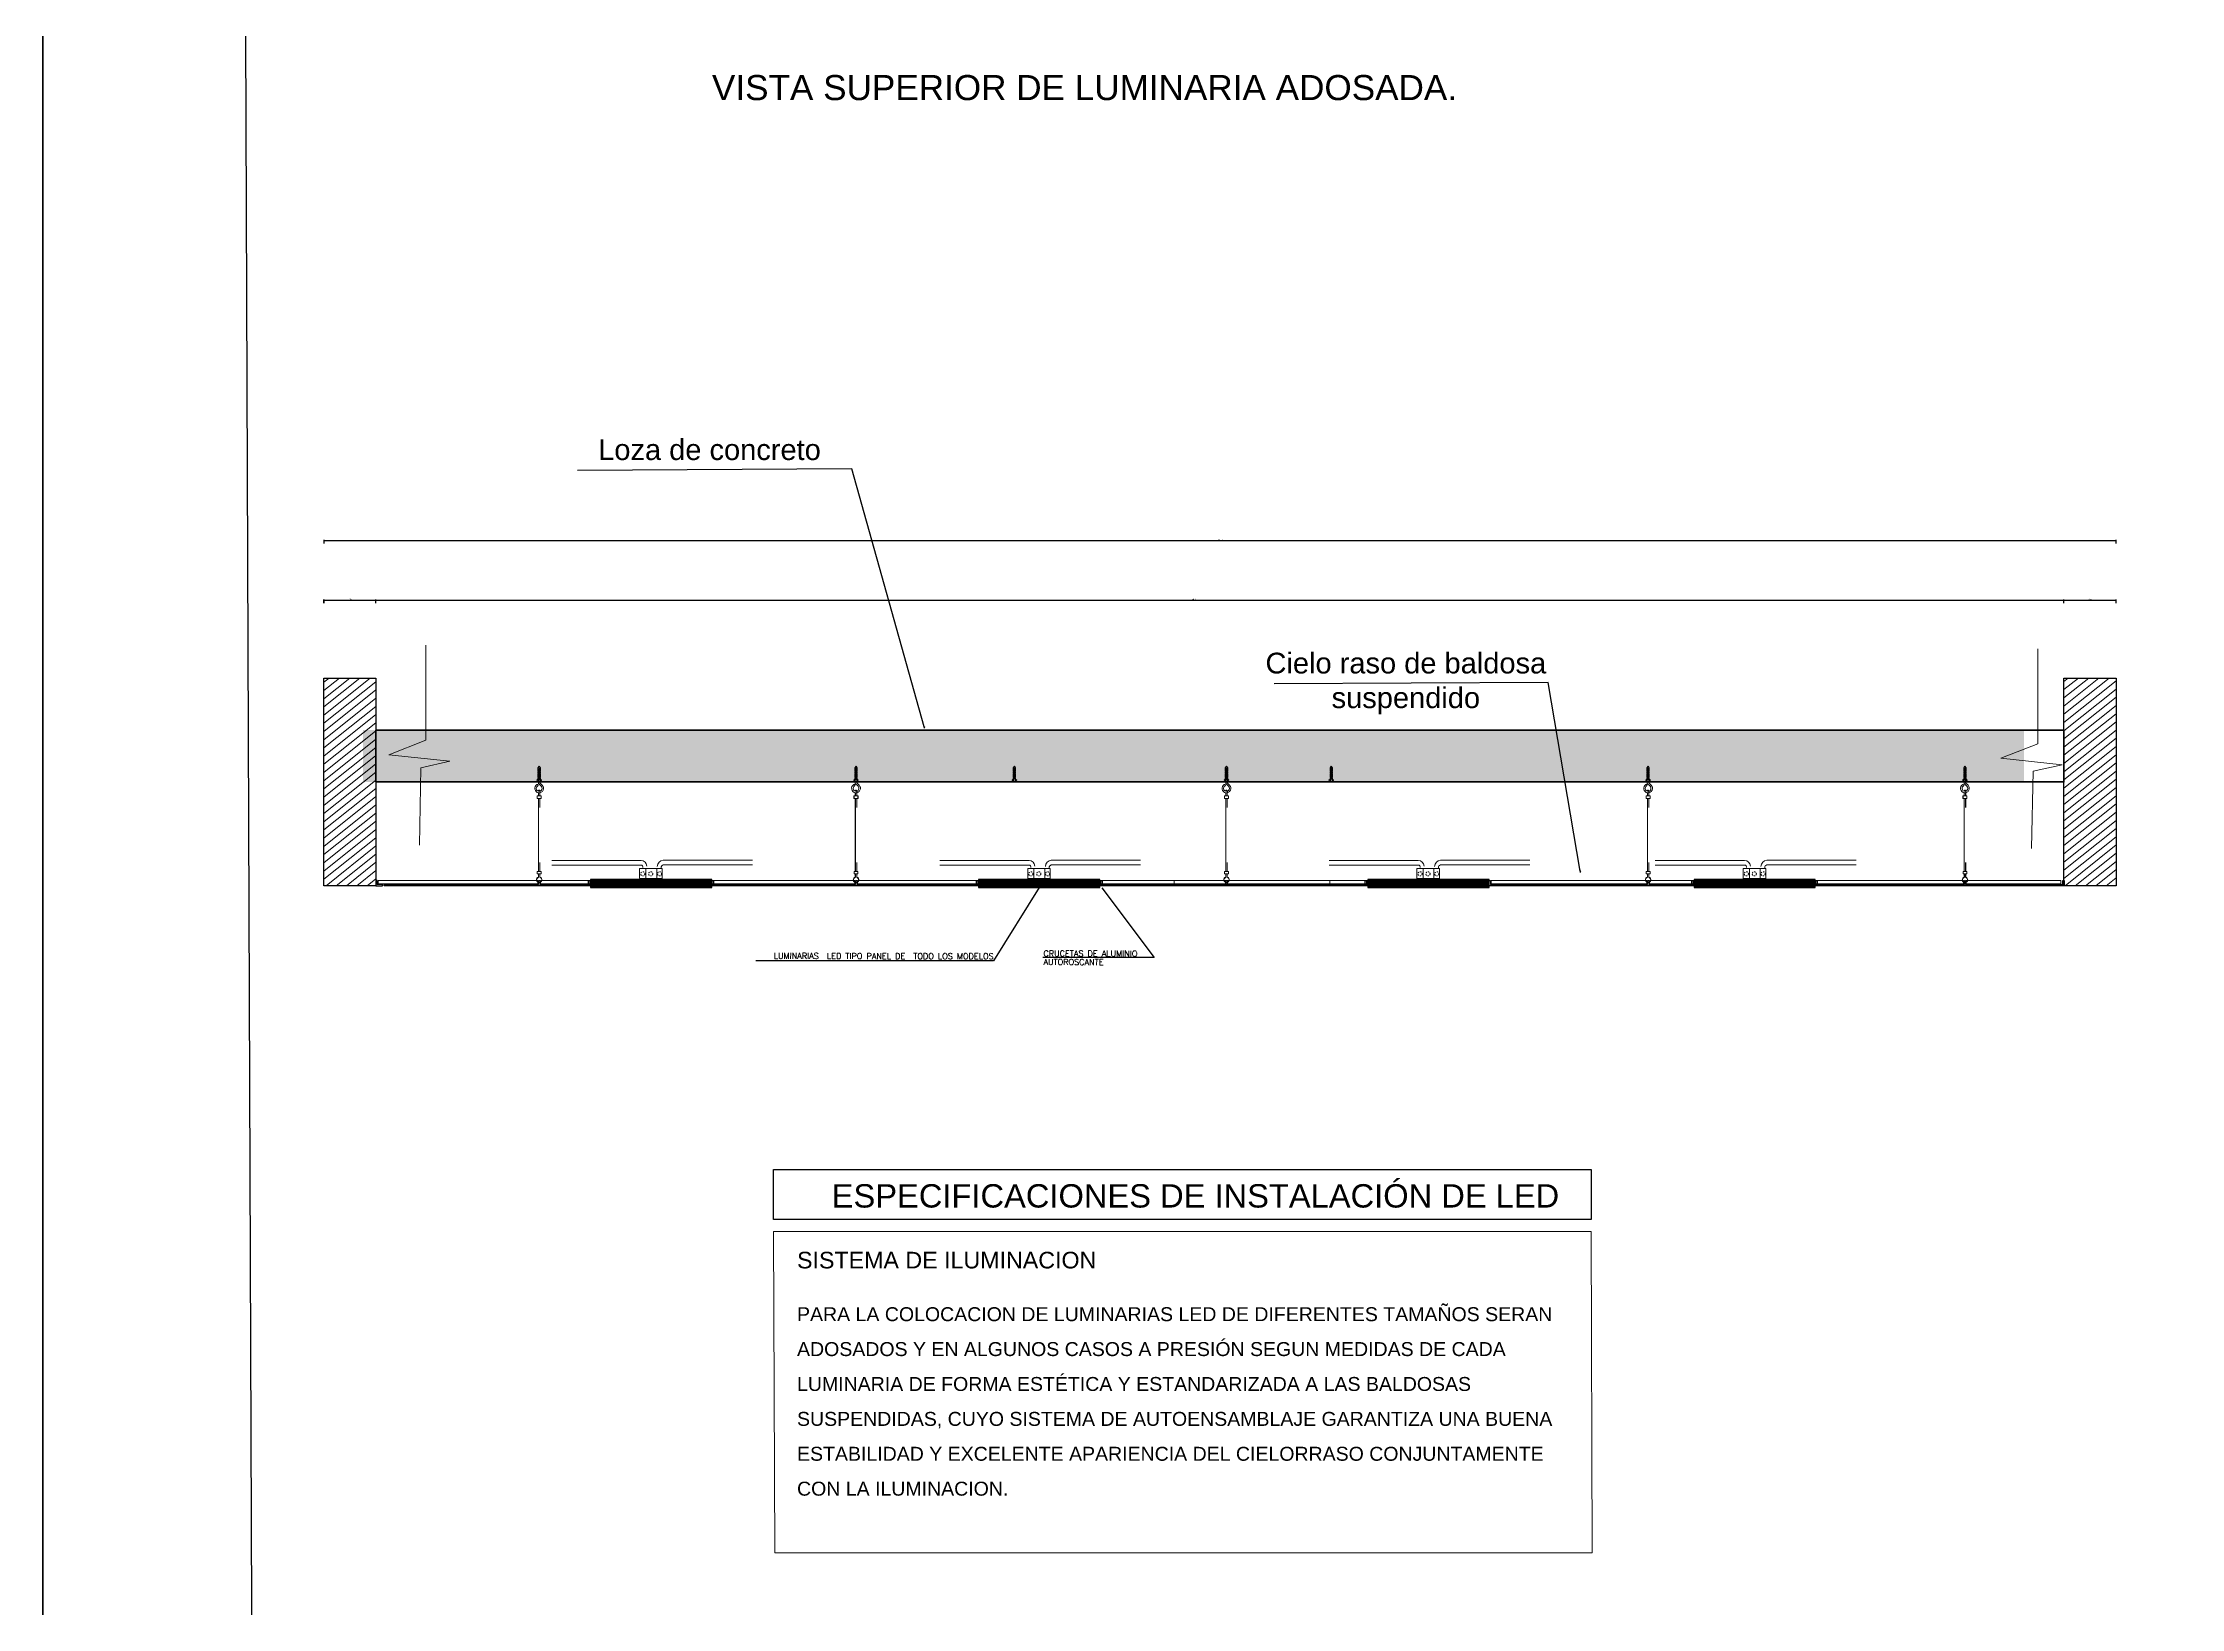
# Model space of a CAD drawing. Header units: inches. Extents: x 1693 to 10990, y 1878 to 5055.
# Drawn here: x 10488.2 to 10663.2, y 4007.6 to 4135.8 of the extents above; entities that cross this region are included whole.
import ezdxf
from ezdxf.enums import TextEntityAlignment as Align

# ---------------------------------------------------------------- set-up
doc = ezdxf.new("R2010")
doc.units = ezdxf.units.IN
doc.header["$PDMODE"] = 1
doc.linetypes.add('HIDDEN', pattern=[0.375, 0.25, -0.125])
for name, color, linetype, lineweight in [('0-ALIMENTADOR', 1, 'Continuous', 0), ('0-metal', 154, 'Continuous', 20), ('903', 1, 'Continuous', 0), ('ALAMBRADO', 140, 'Continuous', 40), ('CAJAPASE', 1, 'Continuous', 0), ('CAÑERIA', 135, 'Continuous', 30), ('CIELO RASO', 41, 'Continuous', 13), ('CORTE LOSA', 67, 'Continuous', 40), ('HACH CONCRETO', 251, 'Continuous', 20), ('LUZ_EMERGENCIA', 3, 'Continuous', 30), ('MUEBLES', 47, 'Continuous', 0), ('MUROS', 30, 'Continuous', 70), ('MUROS-05', 7, 'Continuous', 40), ('PISOS', 252, 'Continuous', 0), ('TABLEROS', 240, 'Continuous', 0), ('TORNILLO', 127, 'Continuous', 13), ('tuberia', 6, 'Continuous', 25), ('VIGA CORTE', 74, 'Continuous', 30), ('viga corte h', 74, 'Continuous', 0)]:
    doc.layers.add(name, color=color, linetype=linetype, lineweight=lineweight)
for name, color, linetype, lineweight, true_color in [('ALUMINIO', 7, 'Continuous', 30, 0xd1d1d1), ('COLUMNA  ELIV.', 7, 'Continuous', 9, 0x6c7fb7), ('TEXTO 1', 7, 'Continuous', 0, 0x2474f5)]:
    doc.layers.add(name, color=color, linetype=linetype, lineweight=lineweight, true_color=true_color)
doc.layers.add('CAJA DE ACOMETIDA', color=2, linetype='Continuous')
doc.styles.add('R80-50', font='ROMANS.shx', dxfattribs={"width": 1.3, "height": 0.13})
doc.styles.add('Romans', font='romans.shx')
doc.styles.get("Standard").update_dxf_attribs({"font": 'arial.ttf'})
doc.styles.add('TEXXXXXX', font='arial.ttf')
doc.dimstyles.new('HUANDO', dxfattribs={"dimtxt": 0.08, "dimasz": 0.07, "dimexe": 0.07, "dimexo": 0.1, "dimgap": 0.05, "dimtad": 1, "dimzin": 4, "dimdsep": 46, "dimtxsty": 'Standard', "dimblk": 'ARCHTICK', "dimcen": 0, "dimclrd": 142, "dimclre": 142, "dimclrt": 44, "dimadec": 0, "dimazin": 0, "dimtfac": 1, "dimtix": 1, "dimtofl": 0, "dimtmove": 0, "dimatfit": 0, "dimfxl": 0.25, "dimfxlon": 1, "dimtolj": 1, "dimtzin": 0, "dimarcsym": 0})
doc.dimstyles.get("Standard").update_dxf_attribs({"dimtxt": 0.18, "dimasz": 0.18, "dimexe": 0.18, "dimexo": 0.0625, "dimgap": 0.09, "dimtad": 0, "dimtih": 1, "dimtoh": 1, "dimdec": 4, "dimzin": 0, "dimdsep": 46, "dimtxsty": 'Standard', "dimcen": 0.09, "dimadec": 0, "dimazin": 0, "dimtfac": 1, "dimtdec": 4, "dimtofl": 0, "dimtmove": 0, "dimatfit": 3, "dimfxl": 1, "dimtolj": 1, "dimtzin": 0, "dimarcsym": 0})
doc.dimstyles.new('UNO-EN-50-2', dxfattribs={"dimtxt": 0.09, "dimasz": 0.08, "dimexe": 0.15, "dimexo": 0.1, "dimgap": 0.05, "dimtad": 2, "dimdec": 3, "dimzin": 4, "dimdsep": 46, "dimtxsty": 'R80-50', "dimblk1": 'TRAZO2', "dimblk2": 'TRAZO2', "dimsah": 1, "dimcen": 0.1, "dimdle": 0.09, "dimclrd": 256, "dimclre": 256, "dimclrt": 256, "dimadec": 0, "dimazin": 0, "dimtfac": 0.111111, "dimtdec": 3, "dimtix": 1, "dimtmove": 2, "dimatfit": 3, "dimldrblk": 'TRAZO2', "dimfxl": 1, "dimtvp": 1.25, "dimtolj": 1, "dimtzin": 4, "dimarcsym": 0})

# ---------------------------------------------------------------- blocks, each defined once
blk = doc.blocks.new('_ArchTick')
at = {"color": 0, "linetype": 'ByBlock', "const_width": 0.15}
blk.add_lwpolyline([(-0.5, -0.5), (0.5, 0.5)], dxfattribs=at)
blk = doc.blocks.new('*D655')
at = {"layer": 'CAÑERIA', "color": 142, "lineweight": -2, "transparency": 16777216}
for p, q in [((10511.2, 4089.91), (10511.2, 4090.23)), ((10511.2, 4090.16), (10515.42, 4090.16)), ((10515.42, 4089.91), (10515.42, 4090.23))]:
    blk.add_line(p, q, dxfattribs=at)
at = {"layer": 'Defpoints', "color": 0, "transparency": 16777216}
for p in [(10515.42, 4090.16), (10511.2, 4083.78), (10515.42, 4083.78)]:
    blk.add_point(p, dxfattribs=at)
at = {"layer": 'CAÑERIA', "color": 142, "lineweight": -2, "transparency": 16777216, "xscale": 0.07, "yscale": 0.07, "zscale": 0.07, "rotation": 180}
blk.add_blockref('_ArchTick', (10511.2, 4090.16), dxfattribs=at)
at = {"layer": 'CAÑERIA', "color": 142, "lineweight": -2, "transparency": 16777216, "xscale": 0.07, "yscale": 0.07, "zscale": 0.07}
blk.add_blockref('_ArchTick', (10515.42, 4090.16), dxfattribs=at)
at = {"layer": 'CAÑERIA', "color": 44, "lineweight": 9, "transparency": 16777216, "insert": (10513.31, 4090.25), "char_height": 0.08, "attachment_point": 5}
blk.add_mtext('\\A1;4.22', dxfattribs=at)
blk = doc.blocks.new('*D649')
at = {"layer": 'CAÑERIA', "color": 142, "lineweight": -2, "transparency": 16777216}
for p, q in [((10511.17, 4089.91), (10511.17, 4090.23)), ((10511.17, 4090.16), (10653.59, 4090.16)), ((10653.59, 4089.91), (10653.59, 4090.23))]:
    blk.add_line(p, q, dxfattribs=at)
at = {"layer": 'Defpoints', "color": 0, "transparency": 16777216}
for p in [(10653.59, 4090.16), (10511.17, 4083.78), (10653.59, 4083.78)]:
    blk.add_point(p, dxfattribs=at)
at = {"layer": 'CAÑERIA', "color": 142, "lineweight": -2, "transparency": 16777216, "xscale": 0.07, "yscale": 0.07, "zscale": 0.07, "rotation": 180}
blk.add_blockref('_ArchTick', (10511.17, 4090.16), dxfattribs=at)
at = {"layer": 'CAÑERIA', "color": 142, "lineweight": -2, "transparency": 16777216, "xscale": 0.07, "yscale": 0.07, "zscale": 0.07}
blk.add_blockref('_ArchTick', (10653.59, 4090.16), dxfattribs=at)
at = {"layer": 'CAÑERIA', "color": 44, "lineweight": 9, "transparency": 16777216, "insert": (10582.38, 4090.25), "char_height": 0.08, "attachment_point": 5}
blk.add_mtext('\\A1;142.42', dxfattribs=at)
blk = doc.blocks.new('*D656')
at = {"layer": 'CAÑERIA', "color": 142, "lineweight": -2, "transparency": 16777216}
for p, q in [((10653.59, 4089.91), (10653.59, 4090.23)), ((10653.59, 4090.16), (10657.85, 4090.16)), ((10657.85, 4089.91), (10657.85, 4090.23))]:
    blk.add_line(p, q, dxfattribs=at)
at = {"layer": 'Defpoints', "color": 0, "transparency": 16777216}
for p in [(10657.85, 4090.16), (10653.59, 4083.78), (10657.85, 4083.78)]:
    blk.add_point(p, dxfattribs=at)
at = {"layer": 'CAÑERIA', "color": 142, "lineweight": -2, "transparency": 16777216, "xscale": 0.07, "yscale": 0.07, "zscale": 0.07, "rotation": 180}
blk.add_blockref('_ArchTick', (10653.59, 4090.16), dxfattribs=at)
at = {"layer": 'CAÑERIA', "color": 142, "lineweight": -2, "transparency": 16777216, "xscale": 0.07, "yscale": 0.07, "zscale": 0.07}
blk.add_blockref('_ArchTick', (10657.85, 4090.16), dxfattribs=at)
at = {"layer": 'CAÑERIA', "color": 44, "lineweight": 9, "transparency": 16777216, "insert": (10655.72, 4090.25), "char_height": 0.08, "attachment_point": 5}
blk.add_mtext('\\A1;4.26', dxfattribs=at)
blk = doc.blocks.new('tarug')
at = {"layer": 'TORNILLO'}
for p, q in [((2278.0464, 1204.9755), (2278.0429, 1204.972)), ((2278.0429, 1204.972), (2278.0439, 1204.971)), ((2278.0464, 1204.9745), (2278.0434, 1204.9715)), ((2278.0464, 1204.9734), (2278.0439, 1204.971)), ((2278.05, 1204.9755), (2278.05, 1205.0118)), ((2278.0505, 1205.0118), (2278.05, 1205.0118)), ((2278.05, 1204.9755), (2278.0505, 1204.9755)), ((2278.0505, 1204.9755), (2278.0505, 1205.0118)), ((2278.0541, 1204.9755), (2278.0576, 1204.972)), ((2278.0541, 1204.9745), (2278.0571, 1204.9715)), ((2278.0541, 1204.9734), (2278.0566, 1204.971)), ((2278.0576, 1204.972), (2278.0566, 1204.971)), ((2278.0531, 1204.9665), (2278.0474, 1204.9665))]:
    blk.add_line(p, q, dxfattribs=at)
for points in [[(2278.0464, 1204.9677), (2278.0451, 1204.9665), (2278.0474, 1204.9665), (2278.0474, 1204.9758)], [(2278.0464, 1205.0085), (2278.0464, 1205.0118), (2278.0502, 1205.0164), (2278.0541, 1205.0118), (2278.0541, 1205.0085)], [(2278.0464, 1205.0085), (2278.0486, 1205.009), (2278.0486, 1205.0075), (2278.0464, 1205.007)], [(2278.0464, 1205.004), (2278.0464, 1205.007)], [(2278.0464, 1205.007), (2278.0464, 1205.004)], [(2278.0464, 1205.004), (2278.0486, 1205.0045), (2278.0486, 1205.003), (2278.0464, 1205.0025)], [(2278.0464, 1204.9995), (2278.0464, 1205.0025)], [(2278.0464, 1205.0025), (2278.0464, 1204.9995)], [(2278.0464, 1204.9995), (2278.0486, 1205), (2278.0486, 1204.9985), (2278.0464, 1204.998)], [(2278.0464, 1204.995), (2278.0464, 1204.998)], [(2278.0464, 1204.998), (2278.0464, 1204.995)], [(2278.0464, 1204.995), (2278.0486, 1204.9955), (2278.0486, 1204.994), (2278.0464, 1204.9935)], [(2278.0464, 1204.9905), (2278.0464, 1204.9935)], [(2278.0464, 1204.9935), (2278.0464, 1204.9905)], [(2278.0464, 1204.9905), (2278.0486, 1204.991), (2278.0486, 1204.9895), (2278.0464, 1204.989)], [(2278.0464, 1204.986), (2278.0464, 1204.989)], [(2278.0464, 1204.989), (2278.0464, 1204.986)], [(2278.0464, 1204.986), (2278.0486, 1204.9865), (2278.0486, 1204.985), (2278.0464, 1204.9845)], [(2278.0464, 1204.9815), (2278.0464, 1204.9845)], [(2278.0464, 1204.9845), (2278.0464, 1204.9815)], [(2278.0464, 1204.9815), (2278.0486, 1204.982), (2278.0486, 1204.9805), (2278.0464, 1204.98)], [(2278.0464, 1204.977), (2278.0464, 1204.98)], [(2278.0464, 1204.98), (2278.0464, 1204.977)], [(2278.0464, 1204.977), (2278.0486, 1204.9775), (2278.0486, 1204.976), (2278.0464, 1204.9755)], [(2278.0464, 1204.9677), (2278.0464, 1204.9755)], [(2278.0541, 1205.0085), (2278.0519, 1205.009), (2278.0519, 1205.0075), (2278.0541, 1205.007)], [(2278.0541, 1205.004), (2278.0519, 1205.0045), (2278.0519, 1205.003), (2278.0541, 1205.0025)], [(2278.0541, 1204.9995), (2278.0519, 1205), (2278.0519, 1204.9985), (2278.0541, 1204.998)], [(2278.0541, 1204.995), (2278.0519, 1204.9955), (2278.0519, 1204.994), (2278.0541, 1204.9935)], [(2278.0541, 1204.9905), (2278.0519, 1204.991), (2278.0519, 1204.9895), (2278.0541, 1204.989)], [(2278.0541, 1204.986), (2278.0519, 1204.9865), (2278.0519, 1204.985), (2278.0541, 1204.9845)], [(2278.0541, 1204.9815), (2278.0519, 1204.982), (2278.0519, 1204.9805), (2278.0541, 1204.98)], [(2278.0541, 1204.977), (2278.0519, 1204.9775), (2278.0519, 1204.976), (2278.0541, 1204.9755)], [(2278.0531, 1204.9758), (2278.0531, 1204.9665), (2278.0554, 1204.9665), (2278.0541, 1204.9677)], [(2278.0541, 1205.007), (2278.0541, 1205.004)], [(2278.0541, 1205.0025), (2278.0541, 1204.9995)], [(2278.0541, 1204.998), (2278.0541, 1204.995)], [(2278.0541, 1204.9935), (2278.0541, 1204.9905)], [(2278.0541, 1204.989), (2278.0541, 1204.986)], [(2278.0541, 1204.9845), (2278.0541, 1204.9815)], [(2278.0541, 1204.98), (2278.0541, 1204.977)], [(2278.0541, 1204.9755), (2278.0541, 1204.9677)]]:
    blk.add_lwpolyline(points, dxfattribs=at)
blk = doc.blocks.new('torgan')
at = {"layer": 'TORNILLO'}
for p, q in [((2278.0744, 1204.976), (2278.0686, 1204.9723)), ((2278.0686, 1204.9584), (2278.0686, 1204.9723)), ((2278.0715, 1205.013), (2278.0697, 1205.0106)), ((2278.0697, 1204.9731), (2278.0697, 1205.0106)), ((2278.0715, 1205.013), (2278.0733, 1205.0106)), ((2278.0733, 1204.9752), (2278.0733, 1205.0106)), ((2278.0744, 1204.9608), (2278.0744, 1204.976)), ((2278.0686, 1204.9584), (2278.0795, 1204.9476)), ((2278.0744, 1204.9608), (2278.0835, 1204.9516))]:
    blk.add_line(p, q, dxfattribs=at)
for points in [[(2278.0739, 1205.0104), (2278.0744, 1205.0098), (2278.0691, 1205.0064), (2278.0686, 1205.0071), (2278.0739, 1205.0104)], [(2278.0739, 1205.0067), (2278.0744, 1205.006), (2278.0691, 1205.0026), (2278.0686, 1205.0033), (2278.0739, 1205.0067)], [(2278.0739, 1205.0029), (2278.0744, 1205.0023), (2278.0691, 1204.9989), (2278.0686, 1204.9996), (2278.0739, 1205.0029)], [(2278.0739, 1204.9992), (2278.0744, 1204.9985), (2278.0691, 1204.9952), (2278.0686, 1204.9958), (2278.0739, 1204.9992)], [(2278.0739, 1204.9954), (2278.0744, 1204.9948), (2278.0691, 1204.9914), (2278.0686, 1204.9921), (2278.0739, 1204.9954)], [(2278.0739, 1204.9917), (2278.0744, 1204.991), (2278.0691, 1204.9877), (2278.0686, 1204.9883), (2278.0739, 1204.9917)], [(2278.0739, 1204.9879), (2278.0744, 1204.9873), (2278.0691, 1204.9839), (2278.0686, 1204.9846), (2278.0739, 1204.9879)], [(2278.0739, 1204.9842), (2278.0744, 1204.9835), (2278.0691, 1204.9802), (2278.0686, 1204.9808), (2278.0739, 1204.9842)], [(2278.0739, 1204.9804), (2278.0744, 1204.9798), (2278.0691, 1204.9764), (2278.0686, 1204.9771), (2278.0739, 1204.9804)]]:
    blk.add_lwpolyline(points, dxfattribs=at)
for centre, radius, start, end in [((2278.0715, 1204.9396), 0.017, 120.28309, 45), ((2278.0715, 1204.9396), 0.0112, 120.28309, 45), ((2278.0644, 1204.9518), 0.00287, 300.28309, 120.28309)]:
    blk.add_arc(centre, radius, start, end, dxfattribs=at)
blk = doc.blocks.new('*D651')
at = {"layer": 'CAÑERIA', "color": 142, "lineweight": -2, "transparency": 16777216}
for p, q in [((10511.2, 4094.79), (10511.2, 4095.11)), ((10511.2, 4095.04), (10657.85, 4095.04)), ((10657.85, 4094.79), (10657.85, 4095.11))]:
    blk.add_line(p, q, dxfattribs=at)
at = {"layer": 'Defpoints', "color": 0, "transparency": 16777216}
for p in [(10657.85, 4095.04), (10511.2, 4083.78), (10657.85, 4083.78)]:
    blk.add_point(p, dxfattribs=at)
at = {"layer": 'CAÑERIA', "color": 142, "lineweight": -2, "transparency": 16777216, "xscale": 0.07, "yscale": 0.07, "zscale": 0.07, "rotation": 180}
blk.add_blockref('_ArchTick', (10511.2, 4095.04), dxfattribs=at)
at = {"layer": 'CAÑERIA', "color": 142, "lineweight": -2, "transparency": 16777216, "xscale": 0.07, "yscale": 0.07, "zscale": 0.07}
blk.add_blockref('_ArchTick', (10657.85, 4095.04), dxfattribs=at)
at = {"layer": 'CAÑERIA', "color": 44, "lineweight": 9, "transparency": 16777216, "insert": (10584.53, 4095.13), "char_height": 0.08, "attachment_point": 5}
blk.add_mtext('\\A1;146.65', dxfattribs=at)
blk = doc.blocks.new('TRAZO2')
blk.add_line((1.35, 0), (-1.15, 0))
at = {"color": 1}
blk.add_line((-0.5, -0.5), (0.5, 0.5), dxfattribs=at)
blk = doc.blocks.new('A$C63C62BEA')
at = {"layer": 'CAJAPASE', "color": 1, "linetype": 'Continuous'}
for p, q in [((0, 1.16), (2.66, 1.16)), ((0, 1.16), (0, 0.05)), ((0.05, 0), (2.61, 0)), ((0.74, 1.16), (0.74, 0.05)), ((2, 0.05), (2, 1.16)), ((2.66, 0.05), (2.66, 1.16))]:
    blk.add_line(p, q, dxfattribs=at)
at = {"layer": 'CAJAPASE', "color": 1, "linetype": 'HIDDEN', "ltscale": 0.5}
for centre in [(0.37, 0.55), (1.3, 0.55), (2.34, 0.55)]:
    blk.add_circle(centre, 0.246, dxfattribs=at)
at = {"layer": 'CAJAPASE', "color": 1, "linetype": 'Continuous'}
for centre, start, end in [((0.06, 0.06), 182.205, 267.795), ((2.6, 0.06), 272.205, 357.795)]:
    blk.add_arc(centre, 0.0562, start, end, dxfattribs=at)

msp = doc.modelspace()

# ---------------------------------------------------------------- hatches: boundary and pattern name
at = {"layer": '0-ALIMENTADOR'}
h = msp.add_hatch(dxfattribs=at)
h.set_pattern_fill('ANSI37', color=253, scale=0.030253)
h.set_pattern_definition([(45, (5346.41402, 1722.03275), (-0.0679208741, 0.0679208741), []), (135, (5346.41402, 1722.03275), (-0.0679208741, -0.0679208741), [])])
h.paths.add_polyline_path([(10542.899, 4067.296), (10532.976, 4067.296), (10532.976, 4066.662), (10542.899, 4066.662)])
h = msp.add_hatch(dxfattribs=at)
h.set_pattern_fill('ANSI37', color=253, scale=0.030253)
h.set_pattern_definition([(45, (5378.17371, 1722.03275), (-0.0679208741, 0.0679208741), []), (135, (5378.17371, 1722.03275), (-0.0679208741, -0.0679208741), [])])
h.paths.add_polyline_path([(10574.658, 4067.296), (10564.735, 4067.296), (10564.735, 4066.662), (10574.658, 4066.662)])
h = msp.add_hatch(dxfattribs=at)
h.set_pattern_fill('ANSI37', color=253, scale=0.030253)
h.set_pattern_definition([(45, (5410.03162, 1722.03275), (-0.0679208741, 0.0679208741), []), (135, (5410.03162, 1722.03275), (-0.0679208741, -0.0679208741), [])])
h.paths.add_polyline_path([(10606.516, 4067.296), (10596.593, 4067.296), (10596.593, 4066.662), (10606.516, 4066.662)])
h = msp.add_hatch(dxfattribs=at)
h.set_pattern_fill('ANSI37', color=253, scale=0.030253)
h.set_pattern_definition([(45, (5436.74039, 1722.03275), (-0.0679208741, 0.0679208741), []), (135, (5436.74039, 1722.03275), (-0.0679208741, -0.0679208741), [])])
h.paths.add_polyline_path([(10633.225, 4067.296), (10623.302, 4067.296), (10623.302, 4066.662), (10633.225, 4066.662)])
at = {"layer": 'HACH CONCRETO', "lineweight": 25}
h = msp.add_hatch(dxfattribs=at)
h.set_pattern_fill('AR-CONC', color=256, scale=0.021256)
h.set_pattern_definition([(50, (-53654.378, -29184.7647), (3.87249651, -0.33879938), [0.40492462, -4.45417086]), (355, (-53654.378, -29184.7647), (-0.74913014, 4.06108248), [0.3239397, -3.5633491]), (100.4514447, (-53654.0553, -29184.793), (3.12336636, 3.72228293), [0.34413298, -3.7854659]), (46.1842, (-53654.378, -29183.685), (5.76202513, -0.89364692), [0.60738694, -6.6812563]), (96.635558, (-53653.898, -29183.7594), (5.04623515, 5.25926144), [0.5161997, -5.67820397]), (351.184151, (-53654.378, -29183.685), (5.04623515, 5.25926144), [0.48590885, -5.34499934]), (21, (-53653.838, -29183.955), (3.22269818, -2.17373737), [0.40492462, -4.45417086]), (326, (-53653.838, -29183.955), (1.31365685, 3.91507837), [0.3239397, -3.5633367]), (71.451445, (-53653.5696, -29184.136), (4.53635503, 1.74134102), [0.34413298, -3.78545937]), (37.5, (-53654.378, -29184.7647), (0.065650998, 1.797292247), [0, -3.52014473, 0, -3.61732664, 0, -3.57683418]), (7.5, (-53654.378, -29184.7647), (1.420311113, 2.129426854), [0, -2.062416084, 0, -3.439159805, 0, -1.363246234]), (327.5, (-53655.582, -29184.7647), (2.882098202, -0.121769528), [0, -1.349748746, 0, -4.21121609, 0, -5.58795981]), (317.5, (-53656.122, -29184.7647), (3.14861696, 0.54046259), [0, -1.75467337, 0, -2.7966794, 0, -3.96826131])])
h.paths.add_polyline_path([(10514.36, 4079.532), (10514.36, 4075.281), (10650.317, 4075.281), (10650.317, 4079.532)])
at = {"layer": 'viga corte h', "lineweight": 0}
h = msp.add_hatch(dxfattribs=at)
h.set_pattern_fill('LINE', color=256, scale=0.165259, angle=38.65879)
h.set_pattern_definition([(38.65878685, (-60224.4799, -30432.76686), (-0.3277685623, 0.409725676), [])])
h.paths.add_polyline_path([(10511.171, 4083.783), (10515.423, 4083.783), (10515.423, 4066.779), (10511.171, 4066.779)])
h = msp.add_hatch(dxfattribs=at)
h.set_pattern_fill('LINE', color=256, scale=0.165259, angle=38.65879)
h.set_pattern_definition([(38.6587869, (-24280.5461, -10468.50896), (-0.327768562, 0.409725676), [])])
h.paths.add_polyline_path([(10653.591, 4066.779), (10657.853, 4066.779), (10657.853, 4083.783), (10653.591, 4083.783)])

# ---------------------------------------------------------------- linework, layer by layer
at = {"layer": '0-metal', "elevation": 198180.461}
for points in [[(10528.622, 4074.141), (10528.958, 4074.141), (10528.958, 4073.918), (10528.622, 4073.918)], [(10528.632, 4074.131), (10528.947, 4074.131), (10528.947, 4073.929), (10528.632, 4073.929)], [(10554.554, 4074.141), (10554.89, 4074.141), (10554.89, 4073.918), (10554.554, 4073.918)], [(10554.565, 4074.131), (10554.879, 4074.131), (10554.879, 4073.929), (10554.565, 4073.929)], [(10584.878, 4074.141), (10585.213, 4074.141), (10585.213, 4073.918), (10584.878, 4073.918)], [(10584.888, 4074.131), (10585.203, 4074.131), (10585.203, 4073.929), (10584.888, 4073.929)], [(10619.384, 4074.141), (10619.72, 4074.141), (10619.72, 4073.918), (10619.384, 4073.918)], [(10619.395, 4074.131), (10619.71, 4074.131), (10619.71, 4073.929), (10619.395, 4073.929)], [(10645.317, 4074.141), (10645.652, 4074.141), (10645.652, 4073.918), (10645.317, 4073.918)], [(10645.327, 4074.131), (10645.642, 4074.131), (10645.642, 4073.929), (10645.327, 4073.929)], [(10528.947, 4067.946), (10528.632, 4067.946), (10528.632, 4067.744), (10528.947, 4067.744)], [(10554.879, 4067.946), (10554.565, 4067.946), (10554.565, 4067.744), (10554.879, 4067.744)], [(10585.203, 4067.946), (10584.888, 4067.946), (10584.888, 4067.744), (10585.203, 4067.744)], [(10619.71, 4067.946), (10619.395, 4067.946), (10619.395, 4067.744), (10619.71, 4067.744)], [(10645.649, 4067.946), (10645.334, 4067.946), (10645.334, 4067.744), (10645.649, 4067.744)]]:
    msp.add_lwpolyline(points, close=True, dxfattribs=at)
for points in [[(10528.726, 4074.353), (10528.726, 4074.131)], [(10528.726, 4067.946), (10528.726, 4073.929)], [(10528.737, 4074.355), (10528.737, 4074.131)], [(10528.737, 4067.946), (10528.737, 4073.929)], [(10528.843, 4074.141), (10528.843, 4074.355)], [(10528.843, 4073.188), (10528.843, 4073.918)], [(10528.853, 4074.141), (10528.853, 4074.353)], [(10528.853, 4073.188), (10528.853, 4073.918)], [(10554.658, 4074.353), (10554.658, 4074.131)], [(10554.658, 4067.946), (10554.658, 4073.929)], [(10554.669, 4074.355), (10554.669, 4074.131)], [(10554.669, 4067.946), (10554.669, 4073.929)], [(10554.775, 4074.141), (10554.775, 4074.355)], [(10554.775, 4073.188), (10554.775, 4073.918)], [(10554.786, 4074.141), (10554.786, 4074.353)], [(10554.786, 4073.188), (10554.786, 4073.918)], [(10584.982, 4074.353), (10584.982, 4074.131)], [(10584.982, 4067.946), (10584.982, 4073.929)], [(10584.992, 4074.355), (10584.992, 4074.131)], [(10584.992, 4067.946), (10584.992, 4073.929)], [(10585.099, 4074.141), (10585.099, 4074.355)], [(10585.099, 4073.188), (10585.099, 4073.918)], [(10585.109, 4074.141), (10585.109, 4074.353)], [(10585.109, 4073.188), (10585.109, 4073.918)], [(10619.489, 4074.353), (10619.489, 4074.131)], [(10619.489, 4067.946), (10619.489, 4073.929)], [(10619.499, 4074.355), (10619.499, 4074.131)], [(10619.499, 4067.946), (10619.499, 4073.929)], [(10619.606, 4074.141), (10619.606, 4074.355)], [(10619.606, 4073.188), (10619.606, 4073.918)], [(10619.616, 4074.141), (10619.616, 4074.353)], [(10619.616, 4073.188), (10619.616, 4073.918)], [(10645.421, 4074.353), (10645.421, 4074.131)], [(10645.421, 4067.946), (10645.421, 4073.929)], [(10645.431, 4074.355), (10645.431, 4074.131)], [(10645.431, 4067.946), (10645.431, 4073.929)], [(10645.538, 4074.141), (10645.538, 4074.355)], [(10645.538, 4073.188), (10645.538, 4073.918)], [(10645.548, 4074.141), (10645.548, 4074.353)], [(10645.548, 4073.188), (10645.548, 4073.918)], [(10528.843, 4067.946), (10528.843, 4068.675)], [(10528.853, 4067.946), (10528.853, 4068.675)], [(10554.775, 4067.946), (10554.775, 4068.675)], [(10554.786, 4067.946), (10554.786, 4068.675)], [(10585.099, 4067.946), (10585.099, 4068.675)], [(10585.109, 4067.946), (10585.109, 4068.675)], [(10619.606, 4067.946), (10619.606, 4068.675)], [(10619.616, 4067.946), (10619.616, 4068.675)], [(10645.538, 4067.946), (10645.538, 4068.675)], [(10645.548, 4067.946), (10645.548, 4068.675)], [(10528.726, 4067.473), (10528.726, 4067.744)], [(10528.737, 4067.473), (10528.737, 4067.744)], [(10554.658, 4067.473), (10554.658, 4067.744)], [(10554.669, 4067.473), (10554.669, 4067.744)], [(10584.982, 4067.473), (10584.982, 4067.744)], [(10584.992, 4067.473), (10584.992, 4067.744)], [(10619.489, 4067.473), (10619.489, 4067.744)], [(10619.499, 4067.473), (10619.499, 4067.744)], [(10645.428, 4067.473), (10645.428, 4067.744)], [(10645.438, 4067.473), (10645.438, 4067.744)]]:
    msp.add_lwpolyline(points, dxfattribs=at)
for points in [[(10528.734, 4067.484, 7.3289386), (10528.853, 4067.481), (10528.853, 4067.744)], [(10528.737, 4067.473, 7.8729833), (10528.843, 4067.473), (10528.843, 4067.744)], [(10554.666, 4067.484, 7.3289386), (10554.786, 4067.481), (10554.786, 4067.744)], [(10554.669, 4067.473, 7.8729833), (10554.775, 4067.473), (10554.775, 4067.744)], [(10584.99, 4067.484, 7.3289386), (10585.109, 4067.481), (10585.109, 4067.744)], [(10584.992, 4067.473, 7.8729833), (10585.099, 4067.473), (10585.099, 4067.744)], [(10619.497, 4067.484, 7.3289386), (10619.616, 4067.481), (10619.616, 4067.744)], [(10619.499, 4067.473, 7.8729833), (10619.606, 4067.473), (10619.606, 4067.744)], [(10645.436, 4067.484, 7.3289386), (10645.555, 4067.481), (10645.555, 4067.744)], [(10645.438, 4067.473, 7.8729833), (10645.544, 4067.473), (10645.544, 4067.744)]]:
    msp.add_lwpolyline(points, format="xyb", dxfattribs=at)
at = {"layer": '0-metal', "extrusion": (0, 0, -1)}
for centre, start_param, end_param in [((10528.79, 4074.456, 198180.461), 3.9553045, 4.3393272), ((10528.79, 4074.456, 198180.461), -1.0670984, 2.3278759), ((10554.722, 4074.456, 198180.461), 3.9553045, 4.3393272), ((10554.722, 4074.456, 198180.461), -1.0670984, 2.3278759), ((10585.046, 4074.456, 198180.461), 3.9553045, 4.3393272), ((10585.046, 4074.456, 198180.461), -1.0670984, 2.3278759), ((10619.552, 4074.456, 198180.461), 3.9553045, 4.3393272), ((10619.552, 4074.456, 198180.461), -1.0670984, 2.3278759), ((10645.485, 4074.456, 198180.461), 3.9553045, 4.3393272), ((10645.485, 4074.456, 198180.461), -1.0670984, 2.3278759)]:
    msp.add_ellipse(centre, major_axis=(0, 0.146), ratio=0.4995688, start_param=start_param, end_param=end_param, dxfattribs=at)
at = {"layer": '0-metal'}
for points in [[(10528.726, 4074.353, 198180.461), (10528.72, 4074.367, 198180.461), (10528.714, 4074.384, 198180.461), (10528.712, 4074.405, 198180.461)], [(10554.658, 4074.353, 198180.461), (10554.652, 4074.367, 198180.461), (10554.647, 4074.384, 198180.461), (10554.644, 4074.405, 198180.461)], [(10584.982, 4074.353, 198180.461), (10584.975, 4074.367, 198180.461), (10584.97, 4074.384, 198180.461), (10584.967, 4074.405, 198180.461)], [(10619.489, 4074.353, 198180.461), (10619.482, 4074.367, 198180.461), (10619.477, 4074.384, 198180.461), (10619.474, 4074.405, 198180.461)], [(10645.421, 4074.353, 198180.461), (10645.414, 4074.367, 198180.461), (10645.409, 4074.384, 198180.461), (10645.406, 4074.405, 198180.461)]]:
    msp.add_open_spline(points, degree=3, dxfattribs=at)
for points in [[(10528.716, 4074.529, 198180.461), (10528.735, 4074.595, 198180.461), (10528.786, 4074.631, 198180.461), (10528.875, 4074.558, 198180.461), (10528.887, 4074.427, 198180.461), (10528.853, 4074.353, 198180.461)], [(10554.648, 4074.529, 198180.461), (10554.667, 4074.595, 198180.461), (10554.718, 4074.631, 198180.461), (10554.807, 4074.558, 198180.461), (10554.819, 4074.427, 198180.461), (10554.786, 4074.353, 198180.461)], [(10584.971, 4074.529, 198180.461), (10584.99, 4074.595, 198180.461), (10585.042, 4074.631, 198180.461), (10585.131, 4074.558, 198180.461), (10585.143, 4074.427, 198180.461), (10585.109, 4074.353, 198180.461)], [(10619.478, 4074.529, 198180.461), (10619.497, 4074.595, 198180.461), (10619.549, 4074.631, 198180.461), (10619.637, 4074.558, 198180.461), (10619.65, 4074.427, 198180.461), (10619.616, 4074.353, 198180.461)], [(10645.41, 4074.529, 198180.461), (10645.429, 4074.595, 198180.461), (10645.481, 4074.631, 198180.461), (10645.57, 4074.558, 198180.461), (10645.582, 4074.427, 198180.461), (10645.548, 4074.353, 198180.461)]]:
    msp.add_open_spline(points, degree=3, knots=[5.2343186, 5.2343186, 5.2343186, 5.2343186, 6.6685046, 6.6685046, 8.5918755, 8.5918755, 8.5918755, 8.5918755], dxfattribs=at)
at = {"layer": '903'}
for p, q in [((10519.505, 4086.468), (10519.505, 4078.689)), ((10651.455, 4086.181), (10651.455, 4078.402)), ((10519.505, 4078.689), (10516.469, 4077.502)), ((10651.455, 4078.402), (10648.419, 4077.215)), ((10516.469, 4077.502), (10521.484, 4076.975)), ((10521.484, 4076.975), (10519.109, 4076.447)), ((10648.419, 4077.215), (10653.435, 4076.687)), ((10653.435, 4076.687), (10651.059, 4076.16)), ((10519.109, 4076.447), (10518.977, 4070.117)), ((10651.059, 4076.16), (10650.927, 4069.83))]:
    msp.add_line(p, q, dxfattribs=at)
at = {"layer": 'ALUMINIO', "color": 9, "true_color": 0xc7c8ca, "elevation": 198180.461}
for points in [[(10515.954, 4066.779), (10515.954, 4066.885), (10515.529, 4066.885), (10515.529, 4067.204), (10515.423, 4067.204), (10515.423, 4066.779), (10515.423, 4066.779), (10515.423, 4066.779)], [(10516.089, 4066.885), (10528.524, 4066.885), (10528.524, 4066.779), (10516.089, 4066.779)], [(10528.524, 4066.779), (10528.524, 4066.885), (10528.737, 4066.885), (10528.737, 4067.204), (10528.843, 4067.204), (10528.843, 4066.885), (10529.055, 4066.885), (10529.055, 4066.779)], [(10528.524, 4066.779), (10528.524, 4066.885), (10528.737, 4066.885), (10528.737, 4067.204), (10528.843, 4067.204), (10528.843, 4066.885), (10529.055, 4066.885), (10529.055, 4066.779)], [(10529.055, 4066.885), (10541.49, 4066.885), (10541.49, 4066.779), (10529.055, 4066.779)], [(10532.623, 4066.779), (10532.623, 4066.885), (10532.835, 4066.885), (10532.835, 4067.204), (10532.941, 4067.204), (10532.941, 4066.885), (10533.154, 4066.885), (10533.154, 4066.779)], [(10541.49, 4066.885), (10554.456, 4066.885), (10554.456, 4066.779), (10541.49, 4066.779)], [(10542.736, 4066.779), (10542.736, 4066.885), (10542.949, 4066.885), (10542.949, 4067.204), (10543.055, 4067.204), (10543.055, 4066.885), (10543.268, 4066.885), (10543.268, 4066.779)], [(10554.456, 4066.779), (10554.456, 4066.885), (10554.669, 4066.885), (10554.669, 4067.204), (10554.775, 4067.204), (10554.775, 4066.885), (10554.988, 4066.885), (10554.988, 4066.779)], [(10554.456, 4066.779), (10554.456, 4066.885), (10554.669, 4066.885), (10554.669, 4067.204), (10554.775, 4067.204), (10554.775, 4066.885), (10554.988, 4066.885), (10554.988, 4066.779)], [(10554.988, 4066.885), (10567.422, 4066.885), (10567.422, 4066.779), (10554.988, 4066.779)], [(10564.376, 4066.779), (10564.376, 4066.885), (10564.588, 4066.885), (10564.588, 4067.204), (10564.695, 4067.204), (10564.695, 4066.885), (10564.907, 4066.885), (10564.907, 4066.779)], [(10567.422, 4066.885), (10580.92, 4066.885), (10580.92, 4066.779), (10567.422, 4066.779)], [(10574.536, 4066.779), (10574.536, 4066.885), (10574.749, 4066.885), (10574.749, 4067.204), (10574.855, 4067.204), (10574.855, 4066.885), (10575.068, 4066.885), (10575.068, 4066.779)], [(10580.92, 4066.885), (10593.354, 4066.885), (10593.354, 4066.779), (10580.92, 4066.779)], [(10584.78, 4066.779), (10584.78, 4066.885), (10584.992, 4066.885), (10584.992, 4067.204), (10585.099, 4067.204), (10585.099, 4066.885), (10585.311, 4066.885), (10585.311, 4066.779)], [(10593.354, 4066.885), (10606.321, 4066.885), (10606.321, 4066.779), (10593.354, 4066.779)], [(10596.195, 4066.779), (10596.195, 4066.885), (10596.407, 4066.885), (10596.407, 4067.204), (10596.513, 4067.204), (10596.513, 4066.885), (10596.726, 4066.885), (10596.726, 4066.779)], [(10606.321, 4066.779), (10606.321, 4066.885), (10606.533, 4066.885), (10606.533, 4067.204), (10606.639, 4067.204), (10606.639, 4066.885), (10606.852, 4066.885), (10606.852, 4066.779)], [(10606.321, 4066.779), (10606.321, 4066.885), (10606.533, 4066.885), (10606.533, 4067.204), (10606.639, 4067.204), (10606.639, 4066.885), (10606.852, 4066.885), (10606.852, 4066.779)], [(10606.852, 4066.885), (10619.287, 4066.885), (10619.287, 4066.779), (10606.852, 4066.779)], [(10619.287, 4066.779), (10619.287, 4066.885), (10619.499, 4066.885), (10619.499, 4067.204), (10619.606, 4067.204), (10619.606, 4066.885), (10619.818, 4066.885), (10619.818, 4066.779)], [(10619.287, 4066.779), (10619.287, 4066.885), (10619.499, 4066.885), (10619.499, 4067.204), (10619.606, 4067.204), (10619.606, 4066.885), (10619.818, 4066.885), (10619.818, 4066.779)], [(10619.818, 4066.885), (10632.253, 4066.885), (10632.253, 4066.779), (10619.818, 4066.779)], [(10622.919, 4066.779), (10622.919, 4066.885), (10623.132, 4066.885), (10623.132, 4067.204), (10623.238, 4067.204), (10623.238, 4066.885), (10623.451, 4066.885), (10623.451, 4066.779)], [(10632.253, 4066.885), (10645.219, 4066.885), (10645.219, 4066.779), (10632.253, 4066.779)], [(10633.072, 4066.779), (10633.072, 4066.885), (10633.284, 4066.885), (10633.284, 4067.204), (10633.391, 4067.204), (10633.391, 4066.885), (10633.603, 4066.885), (10633.603, 4066.779)], [(10645.226, 4066.779), (10645.226, 4066.885), (10645.438, 4066.885), (10645.438, 4067.204), (10645.544, 4067.204), (10645.544, 4066.885), (10645.757, 4066.885), (10645.757, 4066.779)], [(10645.226, 4066.779), (10645.226, 4066.885), (10645.438, 4066.885), (10645.438, 4067.204), (10645.544, 4067.204), (10645.544, 4066.885), (10645.757, 4066.885), (10645.757, 4066.779)], [(10645.226, 4066.779), (10645.226, 4066.885), (10645.438, 4066.885), (10645.438, 4067.204), (10645.544, 4067.204), (10645.544, 4066.885), (10645.757, 4066.885), (10645.757, 4066.779)], [(10645.75, 4066.885), (10653.053, 4066.885), (10653.053, 4066.779), (10645.75, 4066.779)], [(10653.073, 4066.779), (10653.073, 4066.885), (10653.498, 4066.885), (10653.498, 4067.204), (10653.604, 4067.204), (10653.604, 4066.779), (10653.604, 4066.779), (10653.604, 4066.779)]]:
    msp.add_lwpolyline(points, close=True, dxfattribs=at)
at = {"layer": 'CAJA DE ACOMETIDA', "color": 4, "elevation": 99090.231}
msp.add_lwpolyline([(10504.429, 4229.572), (10763.934, 4230.127), (10763.365, 3900.701), (10505.685, 3900.15)], close=True, dxfattribs=at)
at = {"layer": 'CAJAPASE', "color": 2}
for p, q in [((10529.816, 4068.853, 198180.461), (10537.126, 4068.853, 198180.461)), ((10529.816, 4068.465, 198180.461), (10537.126, 4068.478, 198180.461)), ((10538.938, 4068.869, 198180.461), (10546.248, 4068.869, 198180.461)), ((10538.938, 4068.481, 198180.461), (10546.248, 4068.494, 198180.461)), ((10561.576, 4068.853, 198180.461), (10568.885, 4068.853, 198180.461)), ((10561.576, 4068.465, 198180.461), (10568.885, 4068.478, 198180.461)), ((10570.697, 4068.869, 198180.461), (10578.007, 4068.869, 198180.461)), ((10570.697, 4068.481, 198180.461), (10578.007, 4068.494, 198180.461)), ((10593.434, 4068.853, 198180.461), (10600.743, 4068.853, 198180.461)), ((10593.434, 4068.465, 198180.461), (10600.743, 4068.478, 198180.461)), ((10602.555, 4068.869, 198180.461), (10609.865, 4068.869, 198180.461)), ((10602.555, 4068.481, 198180.461), (10609.865, 4068.494, 198180.461)), ((10620.142, 4068.853, 198180.461), (10627.452, 4068.853, 198180.461)), ((10620.142, 4068.465, 198180.461), (10627.452, 4068.478, 198180.461)), ((10629.264, 4068.869, 198180.461), (10636.574, 4068.869, 198180.461)), ((10629.264, 4068.481, 198180.461), (10636.574, 4068.494, 198180.461))]:
    msp.add_line(p, q, dxfattribs=at)
for centre, radius, start, end in [((10537.105, 4068.304, 198180.461), 0.176, 349.75366, 85.06692), ((10537.108, 4068.364, 198180.461), 0.489, 2.56482, 87.8954), ((10539.005, 4068.322, 198180.461), 0.552, 96.99033, 174.93223), ((10538.976, 4068.282, 198180.461), 0.203, 100.92945, 186.8704), ((10568.864, 4068.304, 198180.461), 0.176, 349.75366, 85.06692), ((10568.867, 4068.364, 198180.461), 0.489, 2.56482, 87.8954), ((10570.765, 4068.322, 198180.461), 0.552, 96.99033, 174.93223), ((10570.736, 4068.282, 198180.461), 0.203, 100.92945, 186.8704), ((10600.722, 4068.304, 198180.461), 0.176, 349.75366, 85.06692), ((10600.725, 4068.364, 198180.461), 0.489, 2.56482, 87.8954), ((10602.622, 4068.322, 198180.461), 0.552, 96.99033, 174.93223), ((10602.594, 4068.282, 198180.461), 0.203, 100.92945, 186.8704), ((10627.431, 4068.304, 198180.461), 0.176, 349.75366, 85.06692), ((10627.434, 4068.364, 198180.461), 0.489, 2.56482, 87.8954), ((10629.331, 4068.322, 198180.461), 0.552, 96.99033, 174.93223), ((10629.303, 4068.282, 198180.461), 0.203, 100.92945, 186.8704)]:
    msp.add_arc(centre, radius, start, end, dxfattribs=at)
at = {"layer": 'CIELO RASO', "elevation": 198180.461}
for points in [[(10528.683, 4067.204), (10515.608, 4067.204), (10515.608, 4066.938), (10528.683, 4066.938)], [(10541.65, 4067.204), (10528.896, 4067.204), (10528.896, 4066.938), (10541.65, 4066.938)], [(10554.616, 4067.204), (10541.65, 4067.204), (10541.65, 4066.938), (10554.616, 4066.938)], [(10567.582, 4067.204), (10554.828, 4067.204), (10554.828, 4066.938), (10567.582, 4066.938)], [(10580.76, 4067.204), (10567.582, 4067.204), (10567.582, 4066.938), (10580.76, 4066.938)], [(10593.514, 4067.204), (10580.76, 4067.204), (10580.76, 4066.938), (10593.514, 4066.938)], [(10606.48, 4067.204), (10593.514, 4067.204), (10593.514, 4066.938), (10606.48, 4066.938)], [(10619.446, 4067.204), (10606.693, 4067.204), (10606.693, 4066.938), (10619.446, 4066.938)], [(10632.412, 4067.204), (10619.659, 4067.204), (10619.659, 4066.938), (10632.412, 4066.938)], [(10645.378, 4067.204), (10632.412, 4067.204), (10632.412, 4066.938), (10645.378, 4066.938)], [(10653.341, 4067.204), (10645.591, 4067.204), (10645.591, 4066.938), (10653.341, 4066.938)]]:
    msp.add_lwpolyline(points, close=True, dxfattribs=at)
at = {"layer": 'COLUMNA  ELIV.'}
for p, q in [((10618.604, 4066.779, 198180.461), (10630.893, 4066.779, 198180.461)), ((10631.57, 4066.779, 198180.461), (10643.859, 4066.779, 198180.461))]:
    msp.add_line(p, q, dxfattribs=at)
at = {"layer": 'CORTE LOSA', "lineweight": 40, "elevation": 198180.461}
msp.add_lwpolyline([(10515.423, 4079.532), (10653.591, 4079.532), (10653.591, 4075.281), (10515.423, 4075.281)], close=True, dxfattribs=at)
at = {"layer": 'LUZ_EMERGENCIA', "elevation": 198180.461}
for points in [[(10532.989, 4066.652), (10542.912, 4066.652), (10542.912, 4067.287), (10532.989, 4067.287)], [(10564.749, 4066.652), (10574.672, 4066.652), (10574.672, 4067.287), (10564.749, 4067.287)], [(10596.607, 4066.652), (10606.53, 4066.652), (10606.53, 4067.287), (10596.607, 4067.287)], [(10623.316, 4066.652), (10633.239, 4066.652), (10633.239, 4067.287), (10623.316, 4067.287)]]:
    msp.add_lwpolyline(points, close=True, dxfattribs=at)
at = {"layer": 'MUEBLES'}
msp.add_line((10614.893, 4038.471, 198180.461), (10547.975, 4038.471, 198180.461), dxfattribs=at)
at = {"layer": 'MUROS', "lineweight": 30, "elevation": 198180.461}
msp.add_lwpolyline([(10547.975, 4043.545), (10614.893, 4043.545), (10614.893, 4039.469), (10547.975, 4039.469)], close=True, dxfattribs=at)
at = {"layer": 'MUROS-05', "color": 4}
msp.add_lwpolyline([(10782.515, 3880.672), (10488.155, 3879.666), (10488.174, 4278.462), (10782.515, 4279.474)], close=True, dxfattribs=at)
at = {"layer": 'PISOS', "elevation": 198180.461}
msp.add_lwpolyline([(10547.975, 4038.471), (10614.893, 4038.471), (10614.985, 4012.172), (10548.067, 4012.172)], close=True, dxfattribs=at)
at = {"layer": 'VIGA CORTE', "elevation": 198180.461}
for points in [[(10511.171, 4083.783), (10515.423, 4083.783), (10515.423, 4066.779), (10511.171, 4066.779)], [(10653.591, 4083.783), (10657.853, 4083.783), (10657.853, 4066.779), (10653.591, 4066.779)]]:
    msp.add_lwpolyline(points, close=True, dxfattribs=at)

# ---------------------------------------------------------------- block references
for name, p, xscale, yscale, zscale in [('tarug', (-48061.804, -26916.002, 198180.461), 25.71962177911933, 25.71962177911933, 25.71962177911933), ('tarug', (-48035.871, -26916.002, 198180.461), 25.71962177911933, 25.71962177911933, 25.71962177911933), ('tarug', (-48022.905, -26916.002, 198180.461), 25.71962177911933, 25.71962177911933, 25.71962177911933), ('tarug', (-48005.548, -26916.002, 198180.461), 25.71962177911933, 25.71962177911933, 25.71962177911933), ('tarug', (-47996.973, -26916.002, 198180.461), 25.71962177911933, 25.71962177911933, 25.71962177911933), ('tarug', (-47971.041, -26916.002, 198180.461), 25.71962177911933, 25.71962177911933, 25.71962177911933), ('tarug', (-47945.109, -26916.002, 198180.461), 25.71962177911933, 25.71962177911933, 25.71962177911933), ('torgan', (-37893.641, -21537.302, 198180.461), 21.25588576786758, 21.25588576786758, 21.25588576786758), ('torgan', (-37867.709, -21537.302, 198180.461), 21.25588576786758, 21.25588576786758, 21.25588576786758), ('torgan', (-37837.385, -21537.302, 198180.461), 21.25588576786758, 21.25588576786758, 21.25588576786758), ('torgan', (-37802.878, -21537.302, 198180.461), 21.25588576786758, 21.25588576786758, 21.25588576786758), ('torgan', (-37776.946, -21537.302, 198180.461), 21.25588576786758, 21.25588576786758, 21.25588576786758)]:
    msp.add_blockref(name, p, dxfattribs=dict(xscale=xscale, yscale=yscale, zscale=zscale))
at = {"layer": 'CAJAPASE', "color": 4, "xscale": 0.6959917629142576, "yscale": 0.6959917629142576, "zscale": 0.6959917629142576}
for p in [(10537.011, 4067.373, 198180.461), (10568.771, 4067.373, 198180.461), (10600.629, 4067.373, 198180.461), (10627.337, 4067.373, 198180.461)]:
    msp.add_blockref('A$C63C62BEA', p, dxfattribs=at)

# ---------------------------------------------------------------- texts
at = {"color": 0}
msp.add_text('VISTA SUPERIOR DE LUMINARIA ADOSADA.', height=2.05689, dxfattribs=at).set_placement((10542.928, 4131.103, 198180.461))
msp.add_text('ESPECIFICACIONES DE INSTALACIÓN DE LED', height=1.91303, dxfattribs=at).set_placement((10582.503, 4041.627, 198180.461), align=Align.MIDDLE)
at = {"color": 0, "insert": (10549.892, 4036.811, 198180.461), "char_height": 1.142716, "width": 63.52668, "attachment_point": 1}
msp.add_mtext('{\\H1.1905x;SISTEMA DE ILUMINACION \\P\\P\\pxi4.6503,sm1.5,qj;}PARA LA COLOCACION DE LUMINARIAS LED DE DIFERENTES TAMAÑOS SERAN ADOSADOS Y EN ALGUNOS CASOS A PRESIÓN SEGUN MEDIDAS DE CADA LUMINARIA DE FORMA ESTÉTICA Y ESTANDARIZADA A LAS BALDOSAS SUSPENDIDAS, CUYO SISTEMA DE AUTOENSAMBLAJE GARANTIZA UNA BUENA ESTABILIDAD Y EXCELENTE APARIENCIA DEL CIELORRASO CONJUNTAMENTE CON LA ILUMINACION.', dxfattribs=at)
at = {"layer": 'TABLEROS', "color": 3, "style": 'Romans'}
for s, p in [('AUTOROSCANTE', (10570.06, 4060.299, 198180.461)), ('CRUCETAS DE ALUMINIO', (10570.06, 4060.996, 198180.461))]:
    msp.add_text(s, height=0.48405, rotation=359.89, dxfattribs=at).set_placement(p)
at = {"layer": 'TABLEROS', "color": 3, "insert": (10542.488, 4061.293, 198180.461), "char_height": 0.48405, "width": 23.49939, "attachment_point": 1, "rotation": 359.89, "style": 'Romans'}
msp.add_mtext('\\pxqr;LUMINARIAS  LED TIPO PANEL DE  TODO LOS MODELOS', dxfattribs=at)
at = {"layer": 'TEXTO 1', "lineweight": 9, "char_height": 1.70047, "width": 23.29957, "attachment_point": 2, "style": 'TEXXXXXX'}
for s, insert in [('Loza de concreto', (10542.727, 4103.338, 198180.461)), ('Cielo raso de baldosa\\Psuspendido', (10599.723, 4085.863, 198180.461))]:
    msp.add_mtext(s, dxfattribs=dict(at, insert=insert))

# ---------------------------------------------------------------- dimensions: what is measured, and where the dimension line sits
at = {"layer": 'CAÑERIA', "lineweight": 9}
dim = msp.add_aligned_dim(p1=(10511.204, 4083.783, 198180.461), p2=(10657.853, 4083.783, 198180.461), distance=11.255, dimstyle='HUANDO', dxfattribs=at)
dim.commit()
dim.dimension.update_dxf_attribs({"geometry": '*D651', "text_midpoint": (10584.529, 4095.129, 198180.461)})
dim = msp.add_linear_dim(base=(10653.591, 4090.16, 198180.461), p1=(10511.171, 4083.783, 198180.461), p2=(10653.591, 4083.783, 198180.461), angle=180, dimstyle='HUANDO', dxfattribs=at)
dim.commit()
dim.dimension.update_dxf_attribs({"geometry": '*D649', "text_midpoint": (10582.381, 4090.25, 198180.461)})
for base, p1, p2, angle, picture, middle, dimtype in [((10515.423, 4090.16, 198180.461), (10511.204, 4083.783, 198180.461), (10515.423, 4083.783, 198180.461), 0, '*D655', (10513.313, 4090.16, 198180.461), 161), ((10657.853, 4090.16, 198180.461), (10653.591, 4083.783, 198180.461), (10657.853, 4083.783, 198180.461), 180, '*D656', (10655.722, 4090.16, 198180.461), 160)]:
    dim = msp.add_linear_dim(base=base, p1=p1, p2=p2, angle=angle, dimstyle='HUANDO', dxfattribs=at)
    dim.commit()
    dim.dimension.update_dxf_attribs({"geometry": picture, "text_midpoint": middle, "dimtype": dimtype})

# ---------------------------------------------------------------- leaders
at = {"layer": 'ALAMBRADO', "color": 3, "lineweight": 0}
for points in [[(10569.71, 4066.652, 198180.461), (10565.977, 4060.646, 198180.461), (10546.526, 4060.646, 198180.461)], [(10574.838, 4066.607, 198180.461), (10579.113, 4060.918, 198180.461), (10570.003, 4060.918, 198180.461)]]:
    msp.add_leader(points, dimstyle='Standard', override={"dimasz": 0.07}, dxfattribs=at)
at = {"layer": 'tuberia', "lineweight": 25}
for points in [[(10560.295, 4079.8, 198180.461), (10554.376, 4100.912, 198180.461), (10531.936, 4100.789, 198180.461)], [(10614.003, 4067.985, 198180.461), (10611.373, 4083.436, 198180.461), (10588.932, 4083.313, 198180.461)]]:
    msp.add_leader(points, dimstyle='UNO-EN-50-2', override={"dimgap": 0.05, "dimtad": 0}, dxfattribs=at)

doc.saveas('drawing.dxf')
